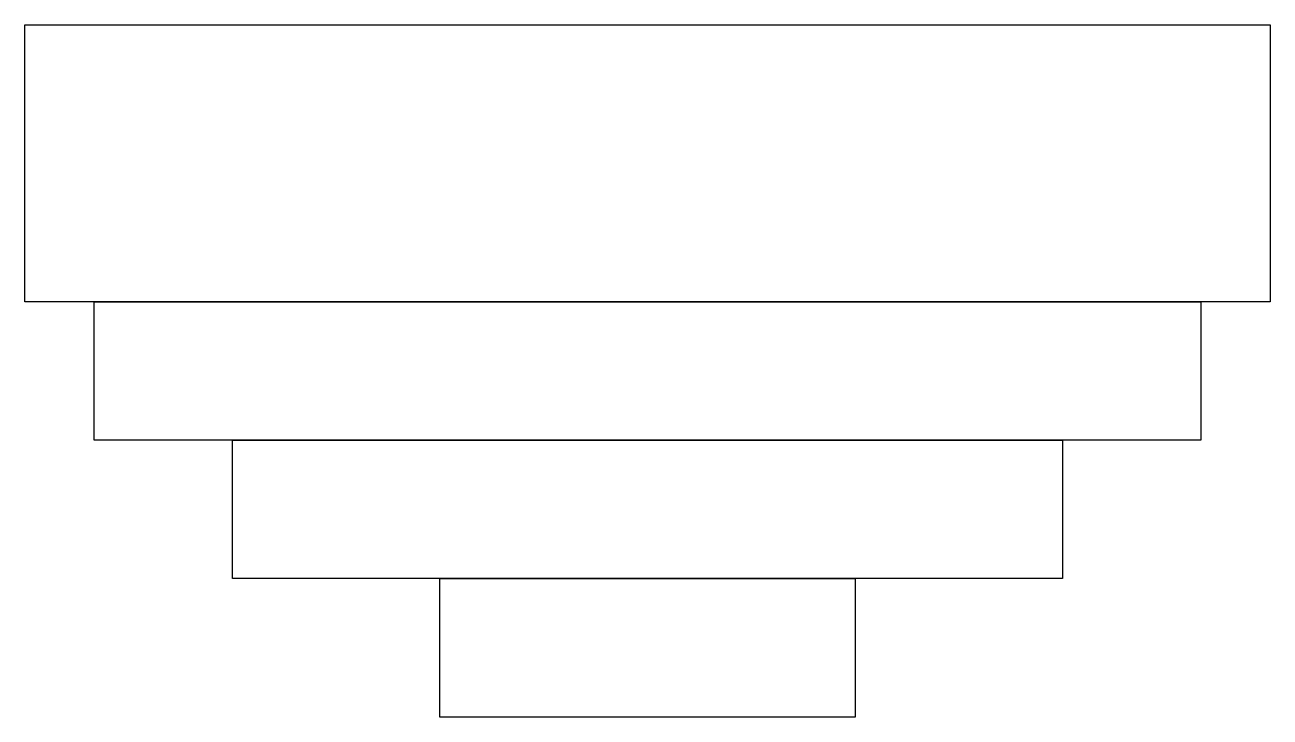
# Model space of a CAD drawing. Header units: metres. Extents: x 0.05 to 0.95, y -0.7 to -0.2.
import ezdxf

# ---------------------------------------------------------------- set-up
doc = ezdxf.new("R2010")
doc.units = ezdxf.units.M
doc.layers.get('0').update_dxf_attribs({"linetype": 'CONTINUOUS'})

msp = doc.modelspace()

# ---------------------------------------------------------------- linework, layer by layer
for points in [[(0.05, -0.2), (0.95, -0.2), (0.95, -0.4), (0.05, -0.4)], [(0.1, -0.4), (0.9, -0.4), (0.9, -0.5), (0.1, -0.5)], [(0.2, -0.5), (0.8, -0.5), (0.8, -0.6), (0.2, -0.6)], [(0.35, -0.6), (0.65, -0.6), (0.65, -0.7), (0.35, -0.7)]]:
    msp.add_lwpolyline(points, close=True)

doc.saveas('drawing.dxf')
